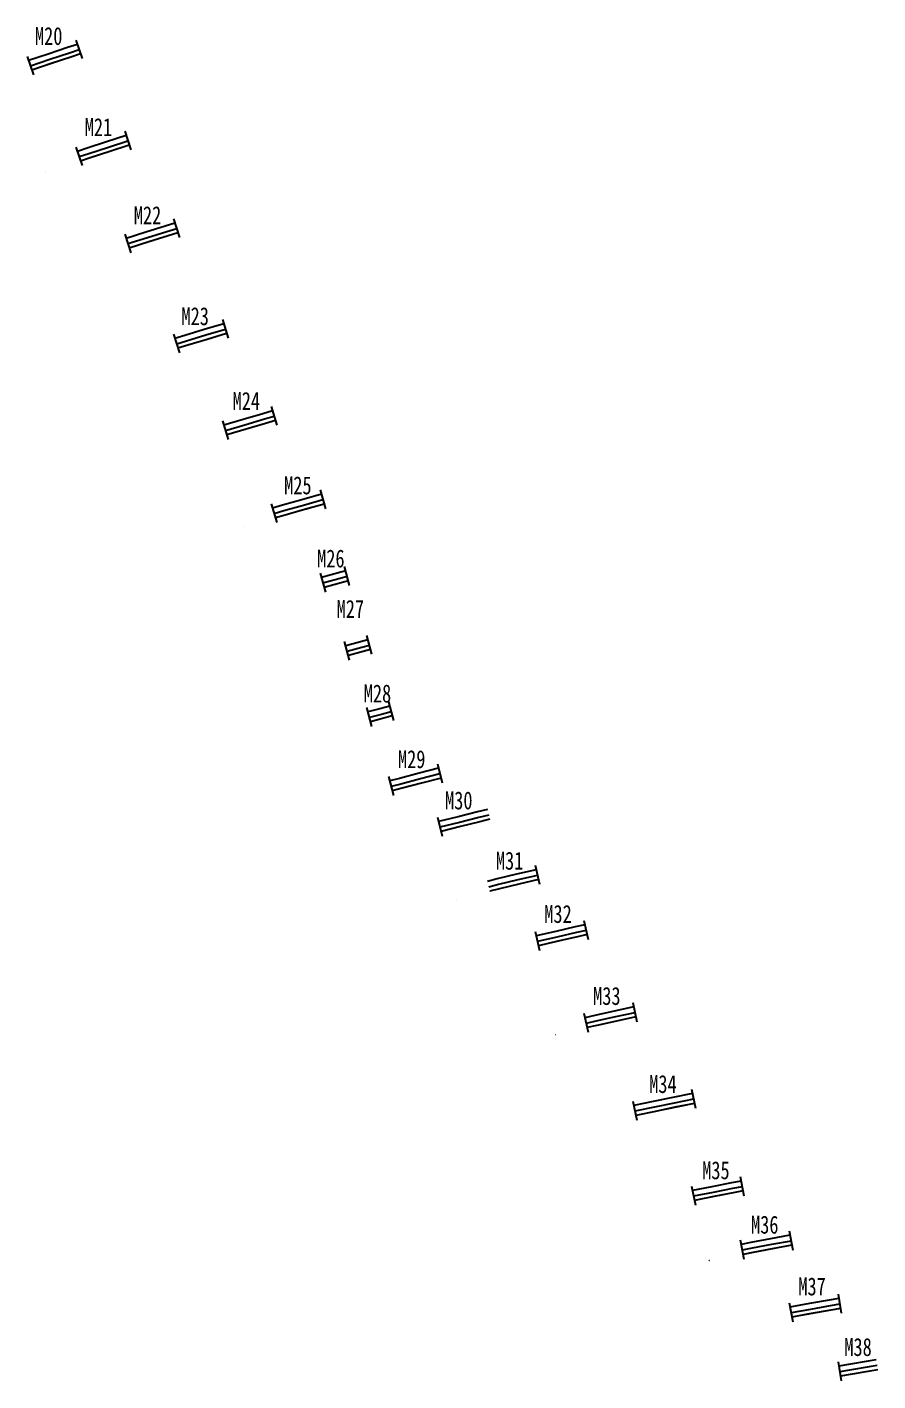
# Model space of a CAD drawing. Header units: millimetres. Extents: x -333068 to 789443, y 114680 to 345248.
# Drawn here: x -289785 to -246162, y 207630 to 277042 of the extents above; entities that cross this region are included whole.
import ezdxf
from ezdxf.enums import TextEntityAlignment as Align

# ---------------------------------------------------------------- set-up
doc = ezdxf.new("R2010")
doc.units = ezdxf.units.MM
doc.layers.get('Defpoints').update_dxf_attribs({"color": 8})
doc.layers.add('桥 构造粗实', color=1, linetype='Continuous', lineweight=30)
doc.layers.add('细实线', color=4, linetype='Continuous', lineweight=15)
doc.styles.add('111', font='', dxfattribs={"width": 0.7})
doc.styles.add('仿宋_GB2312', font='', dxfattribs={"width": 0.75})
doc.styles.get('111').set_extended_font_data('仿宋_GB2312')
doc.styles.get('仿宋_GB2312').set_extended_font_data('仿宋_GB2312')
doc.dimstyles.new('200', dxfattribs={"dimscale": 0, "dimtxt": 2.5, "dimasz": 1, "dimexe": 1, "dimexo": 1, "dimgap": 0.6, "dimtad": 1, "dimdec": 0, "dimdsep": 46, "dimtxsty": '111', "dimblk": 'OBLIQUE', "dimcen": 0, "dimclrd": 4, "dimclre": 4, "dimclrt": 4, "dimadec": 1, "dimazin": 2, "dimtfac": 1, "dimtdec": 0, "dimtix": 1, "dimtmove": 2, "dimatfit": 3, "dimfxl": 4, "dimfxlon": 1, "dimtolj": 1, "dimlwd": -1, "dimlwe": -1, "dimarcsym": 0})

# ---------------------------------------------------------------- blocks, each defined once
blk = doc.blocks.new('_Oblique')
at = {"color": 0, "linetype": 'ByBlock', "lineweight": -2}
blk.add_line((-0.5, -0.5), (0.5, 0.5), dxfattribs=at)
blk = doc.blocks.new('*D178')
at = {"layer": 'Defpoints', "color": 0}
for p in [(-287045, 275663), (-288960, 275025), (-288544, 275166), (-289543, 274830), (-289543, 274830)]:
    blk.add_point(p, dxfattribs=at)
at = {"layer": '细实线', "color": 4}
for start, end in [(18.6026, 18.69589), (18.43645, 18.6026), (18.34315, 18.43645)]:
    blk.add_arc((-289543, 274830), 614, start, end, dxfattribs=at)
for p, rotation in [((-288961, 275026), 288.6025997961534), ((-288960, 275024), 108.436445382351)]:
    blk.add_blockref('_Oblique', p, dxfattribs=dict(at, rotation=rotation))
at = {"layer": '细实线', "color": 4, "insert": (-288959, 275026), "char_height": 2.5, "attachment_point": 5, "rotation": 288.51952, "style": '111'}
blk.add_mtext('\\A1;0.2%%d', dxfattribs=at)
blk = doc.blocks.new('*D179')
at = {"layer": 'Defpoints', "color": 0}
for p in [(-284548, 270983), (-287045, 270175), (-286546, 270339), (-285547, 270663), (-288857, 269589)]:
    blk.add_point(p, dxfattribs=at)
at = {"layer": '细实线', "color": 4}
for p in [(-288860, 269587), (-288860, 269588)]:
    blk.add_line(p, (-288856, 269589), dxfattribs=at)
for start, end in [(17.97797, 18.05716), (17.9362, 17.97797), (17.85702, 17.9362)]:
    blk.add_arc((-289545, 269366), 724, start, end, dxfattribs=at)
for p, rotation in [((-288857, 269589), 287.9779733240026), ((-288856, 269588), 107.9362015709315)]:
    blk.add_blockref('_Oblique', p, dxfattribs=dict(at, rotation=rotation))
at = {"layer": '细实线', "color": 4, "insert": (-288855, 269589), "char_height": 2.5, "attachment_point": 5, "rotation": 287.95709, "style": '111'}
blk.add_mtext('\\A1;0%%d', dxfattribs=at)
blk = doc.blocks.new('*D180')
at = {"layer": 'Defpoints', "color": 0}
for p in [(-283793, 265949), (-283548, 266028), (-282050, 266494), (-284548, 265712), (-284547, 265712)]:
    blk.add_point(p, dxfattribs=at)
at = {"layer": '细实线', "color": 4}
for start, end in [(17.55908, 17.63147), (17.39104, 17.55908), (17.31864, 17.39104)]:
    blk.add_arc((-284548, 265712), 791, start, end, dxfattribs=at)
for p, rotation in [((-283794, 265950), 287.5590767046368), ((-283793, 265948), 107.3910372590337)]:
    blk.add_blockref('_Oblique', p, dxfattribs=dict(at, rotation=rotation))
at = {"layer": '细实线', "color": 4, "insert": (-283792, 265950), "char_height": 2.5, "attachment_point": 5, "rotation": 287.47506, "style": '111'}
blk.add_mtext('\\A1;0.2%%d', dxfattribs=at)
blk = doc.blocks.new('*D181')
at = {"layer": 'Defpoints', "color": 0}
for p in [(-279552, 261331), (-282050, 260573), (-282050, 260573), (-281550, 260727), (-281266, 260811)]:
    blk.add_point(p, dxfattribs=at)
at = {"layer": '细实线', "color": 4}
blk.add_line((-281271, 260813), (-281266, 260815), dxfattribs=at)
for start, end in [(17.13823, 17.20819), (16.88481, 17.13823), (16.81484, 16.88481)]:
    blk.add_arc((-282050, 260573), 819, start, end, dxfattribs=at)
for p, rotation in [((-281267, 260814), 287.1382328931385), ((-281266, 260811), 106.8848055131007)]:
    blk.add_blockref('_Oblique', p, dxfattribs=dict(at, rotation=rotation))
at = {"layer": '细实线', "color": 4, "insert": (-281265, 260813), "char_height": 2.5, "attachment_point": 5, "rotation": 287.01152, "style": '111'}
blk.add_mtext('\\A1;0.3%%d', dxfattribs=at)
blk = doc.blocks.new('*D182')
at = {"layer": 'Defpoints', "color": 0}
for p in [(-277054, 256864), (-279551, 256132), (-279551, 256132), (-278821, 256347), (-278553, 256428)]:
    blk.add_point(p, dxfattribs=at)
at = {"layer": '细实线', "color": 4}
for start, end in [(16.50339, 16.57864), (16.33335, 16.50339), (16.2581, 16.33335)]:
    blk.add_arc((-279551, 256132), 761, start, end, dxfattribs=at)
for p, rotation in [((-278821, 256348), 286.5033867491127), ((-278821, 256346), 106.3333510772744)]:
    blk.add_blockref('_Oblique', p, dxfattribs=dict(at, rotation=rotation))
at = {"layer": '细实线', "color": 4, "insert": (-278819, 256348), "char_height": 2.5, "attachment_point": 5, "rotation": 286.41837, "style": '111'}
blk.add_mtext('\\A1;0.2%%d', dxfattribs=at)
blk = doc.blocks.new('*D183')
at = {"layer": 'Defpoints', "color": 0}
for p in [(-276555, 252025), (-275555, 252309), (-274556, 252589), (-278688, 251419), (-277054, 251881)]:
    blk.add_point(p, dxfattribs=at)
at = {"layer": '细实线', "color": 4}
for p in [(-278692, 251418), (-278691, 251417)]:
    blk.add_line(p, (-278687, 251419), dxfattribs=at)
for start, end in [(15.86435, 15.92843), (15.82153, 15.86435), (15.75744, 15.82153)]:
    blk.add_arc((-279548, 251175), 894, start, end, dxfattribs=at)
for p, rotation in [((-278688, 251419), 285.8643450808306), ((-278688, 251418), 105.8215267981895)]:
    blk.add_blockref('_Oblique', p, dxfattribs=dict(at, rotation=rotation))
at = {"layer": '细实线', "color": 4, "insert": (-278686, 251419), "char_height": 2.5, "attachment_point": 5, "rotation": 285.84294, "style": '111'}
blk.add_mtext('\\A1;0%%d', dxfattribs=at)
blk = doc.blocks.new('*D184')
at = {"layer": 'Defpoints', "color": 0}
for p in [(-273875, 248501), (-273557, 248589), (-273313, 248656), (-274556, 248313), (-274556, 248313)]:
    blk.add_point(p, dxfattribs=at)
at = {"layer": '细实线', "color": 4}
for start, end in [(15.43604, 15.51714), (15.31275, 15.39384), (15.39384, 15.43604)]:
    blk.add_arc((-274556, 248313), 707, start, end, dxfattribs=at)
for rotation in [285.4360448947949, 105.3938430365214]:
    blk.add_blockref('_Oblique', (-273875, 248501), dxfattribs=dict(at, rotation=rotation))
at = {"layer": '细实线', "color": 4, "insert": (-273873, 248502), "char_height": 2.5, "attachment_point": 5, "rotation": 285.41494, "style": '111'}
blk.add_mtext('\\A1;0%%d', dxfattribs=at)
blk = doc.blocks.new('*D185')
at = {"layer": 'Defpoints', "color": 0}
for p in [(-272497, 245040), (-272177, 245127), (-273313, 244819), (-273313, 244819), (-272558, 245025)]:
    blk.add_point(p, dxfattribs=at)
at = {"layer": '细实线', "color": 4}
blk.add_line((-272502, 245040), (-272497, 245041), dxfattribs=at)
for start, end in [(15.22123, 15.28905), (15.149, 15.22123), (15.08117, 15.149)]:
    blk.add_arc((-273313, 244819), 845, start, end, dxfattribs=at)
for p, rotation in [((-272498, 245041), 285.2212266988043), ((-272497, 245040), 105.1489975588688)]:
    blk.add_blockref('_Oblique', p, dxfattribs=dict(at, rotation=rotation))
at = {"layer": '细实线', "color": 4, "insert": (-272496, 245041), "char_height": 2.5, "attachment_point": 5, "rotation": 285.18511, "style": '111'}
blk.add_mtext('\\A1;0.1%%d', dxfattribs=at)
blk = doc.blocks.new('*D186')
at = {"layer": 'Defpoints', "color": 0}
for p in [(-271567, 241589), (-271559, 241592), (-271059, 241724), (-272177, 241426), (-272177, 241426)]:
    blk.add_point(p, dxfattribs=at)
at = {"layer": '细实线', "color": 4}
for start, end in [(15.00597, 15.09672), (14.90957, 15.00597), (14.81882, 14.90957)]:
    blk.add_arc((-272177, 241426), 631, start, end, dxfattribs=at)
for p, rotation in [((-271567, 241590), 285.0059693152989), ((-271566, 241589), 104.9095723411047)]:
    blk.add_blockref('_Oblique', p, dxfattribs=dict(at, rotation=rotation))
at = {"layer": '细实线', "color": 4, "insert": (-271565, 241590), "char_height": 2.5, "attachment_point": 5, "rotation": 284.95777, "style": '111'}
blk.add_mtext('\\A1;0.1%%d', dxfattribs=at)
blk = doc.blocks.new('*D187')
at = {"layer": 'Defpoints', "color": 0}
for p in [(-268562, 238535), (-271059, 237887), (-271059, 237887), (-270560, 238019), (-270336, 238075)]:
    blk.add_point(p, dxfattribs=at)
at = {"layer": '细实线', "color": 4}
blk.add_line((-270341, 238077), (-270336, 238078), dxfattribs=at)
for start, end in [(14.79028, 14.86696), (14.53091, 14.79028), (14.45423, 14.53091)]:
    blk.add_arc((-271059, 237887), 747, start, end, dxfattribs=at)
for p, rotation in [((-270337, 238078), 284.7902774911289), ((-270336, 238075), 104.5309126967722)]:
    blk.add_blockref('_Oblique', p, dxfattribs=dict(at, rotation=rotation))
at = {"layer": '细实线', "color": 4, "insert": (-270335, 238077), "char_height": 2.5, "attachment_point": 5, "rotation": 284.6606, "style": '111'}
blk.add_mtext('\\A1;0.3%%d', dxfattribs=at)
blk = doc.blocks.new('*D188')
at = {"layer": 'Defpoints', "color": 0}
for p in [(-267711, 236015), (-267563, 236054), (-266064, 236423), (-268562, 235802), (-268562, 235802)]:
    blk.add_point(p, dxfattribs=at)
at = {"layer": '细实线', "color": 4}
for start, end in [(14.14064, 14.20599), (13.96677, 14.14064), (13.90142, 13.96677)]:
    blk.add_arc((-268562, 235802), 877, start, end, dxfattribs=at)
for p, rotation in [((-267712, 236016), 284.1406438676702), ((-267711, 236014), 103.9667724752777)]:
    blk.add_blockref('_Oblique', p, dxfattribs=dict(at, rotation=rotation))
at = {"layer": '细实线', "color": 4, "insert": (-267709, 236016), "char_height": 2.5, "attachment_point": 5, "rotation": 284.05371, "style": '111'}
blk.add_mtext('\\A1;0.2%%d', dxfattribs=at)
blk = doc.blocks.new('*D189')
at = {"layer": 'Defpoints', "color": 0}
for p in [(-263567, 233335), (-266064, 232738), (-265565, 232860), (-264565, 233100), (-267788, 232326)]:
    blk.add_point(p, dxfattribs=at)
at = {"layer": '细实线', "color": 4}
for p in [(-267792, 232325), (-267792, 232326)]:
    blk.add_line(p, (-267787, 232327), dxfattribs=at)
for start, end in [(13.48728, 13.55913), (13.44362, 13.48728), (13.37177, 13.44362)]:
    blk.add_arc((-268564, 232141), 797, start, end, dxfattribs=at)
for p, rotation in [((-267788, 232326), 103.4436234252957), ((-267788, 232327), 283.4872776948192)]:
    blk.add_blockref('_Oblique', p, dxfattribs=dict(at, rotation=rotation))
at = {"layer": '细实线', "color": 4, "insert": (-267786, 232327), "char_height": 2.5, "attachment_point": 5, "rotation": 283.46545, "style": '111'}
blk.add_mtext('\\A1;0%%d', dxfattribs=at)
blk = doc.blocks.new('*D190')
at = {"layer": 'Defpoints', "color": 0}
for p in [(-261069, 230512), (-263567, 229941), (-263566, 229942), (-262683, 230144), (-262567, 230173)]:
    blk.add_point(p, dxfattribs=at)
at = {"layer": '细实线', "color": 4}
for start, end in [(13.0497, 13.11285), (12.8743, 13.0497), (12.81114, 12.8743)]:
    blk.add_arc((-263567, 229941), 907, start, end, dxfattribs=at)
for p, rotation in [((-262684, 230146), 283.049695075217), ((-262683, 230143), 102.8742981037704)]:
    blk.add_blockref('_Oblique', p, dxfattribs=dict(at, rotation=rotation))
at = {"layer": '细实线', "color": 4, "insert": (-262682, 230145), "char_height": 2.5, "attachment_point": 5, "rotation": 282.962, "style": '111'}
blk.add_mtext('\\A1;0.2%%d', dxfattribs=at)
blk = doc.blocks.new('*D191')
at = {"layer": 'Defpoints', "color": 0}
for p in [(-258572, 226293), (-261069, 225746), (-260569, 225858), (-259570, 226078), (-262685, 225393)]:
    blk.add_point(p, dxfattribs=at)
at = {"layer": '细实线', "color": 4}
for q in [(-262684, 225394), (-262684, 225393)]:
    blk.add_line((-262689, 225392), q, dxfattribs=at)
for start, end in [(12.39042, 12.45379), (12.28301, 12.34638), (12.34638, 12.39042)]:
    blk.add_arc((-263568, 225199), 904, start, end, dxfattribs=at)
for rotation in [282.3904197084731, 102.3463807558342]:
    blk.add_blockref('_Oblique', (-262685, 225393), dxfattribs=dict(at, rotation=rotation))
at = {"layer": '细实线', "color": 4, "insert": (-262683, 225393), "char_height": 2.5, "attachment_point": 5, "rotation": 282.3684, "style": '111'}
blk.add_mtext('\\A1;0%%d', dxfattribs=at)
blk = doc.blocks.new('*D192')
at = {"layer": 'Defpoints', "color": 0}
for p in [(-257572, 221450), (-255574, 221861), (-258571, 221238), (-258571, 221238), (-257694, 221422)]:
    blk.add_point(p, dxfattribs=at)
at = {"layer": '细实线', "color": 4}
for start, end in [(11.94903, 12.01301), (11.72779, 11.94903), (11.66382, 11.72779)]:
    blk.add_arc((-258571, 221238), 896, start, end, dxfattribs=at)
for p, rotation in [((-257695, 221424), 281.9490324053037), ((-257694, 221420), 101.7277947830506)]:
    blk.add_blockref('_Oblique', p, dxfattribs=dict(at, rotation=rotation))
at = {"layer": '细实线', "color": 4, "insert": (-257693, 221422), "char_height": 2.5, "attachment_point": 5, "rotation": 281.83841, "style": '111'}
blk.add_mtext('\\A1;0.2%%d', dxfattribs=at)
blk = doc.blocks.new('*D193')
at = {"layer": 'Defpoints', "color": 0}
for p in [(-253076, 217368), (-255573, 216878), (-255573, 216878), (-254787, 217033), (-254575, 217077)]:
    blk.add_point(p, dxfattribs=at)
at = {"layer": '细实线', "color": 4}
for start, end in [(11.28426, 11.35578), (11.10642, 11.28426), (11.03491, 11.10642)]:
    blk.add_arc((-255573, 216878), 801, start, end, dxfattribs=at)
for p, rotation in [((-254788, 217035), 281.2842585527703), ((-254787, 217032), 101.1064231229677)]:
    blk.add_blockref('_Oblique', p, dxfattribs=dict(at, rotation=rotation))
at = {"layer": '细实线', "color": 4, "insert": (-254786, 217034), "char_height": 2.5, "attachment_point": 5, "rotation": 281.19534, "style": '111'}
blk.add_mtext('\\A1;0.2%%d', dxfattribs=at)
blk = doc.blocks.new('*D194')
at = {"layer": 'Defpoints', "color": 0}
for p in [(-250579, 214585), (-254806, 213796), (-253076, 214119), (-252577, 214215), (-251578, 214402)]:
    blk.add_point(p, dxfattribs=at)
at = {"layer": '细实线', "color": 4}
for p, q in [((-254810, 213796), (-254805, 213797)), ((-254810, 213795), (-254805, 213796))]:
    blk.add_line(p, q, dxfattribs=at)
for start, end in [(10.61639, 10.68973), (10.57176, 10.61639), (10.49842, 10.57176)]:
    blk.add_arc((-255574, 213653), 781, start, end, dxfattribs=at)
for p, rotation in [((-254806, 213797), 280.616392496902), ((-254806, 213796), 100.5717622906131)]:
    blk.add_blockref('_Oblique', p, dxfattribs=dict(at, rotation=rotation))
at = {"layer": '细实线', "color": 4, "insert": (-254804, 213797), "char_height": 2.5, "attachment_point": 5, "rotation": 280.59408, "style": '111'}
blk.add_mtext('\\A1;0%%d', dxfattribs=at)
blk = doc.blocks.new('*D195')
at = {"layer": 'Defpoints', "color": 0}
for p in [(-249819, 211037), (-249580, 211081), (-248081, 211342), (-250578, 210902), (-250578, 210902)]:
    blk.add_point(p, dxfattribs=at)
at = {"layer": '细实线', "color": 4}
for start, end in [(10.16951, 10.24383), (9.99037, 10.16951), (9.91605, 9.99037)]:
    blk.add_arc((-250578, 210902), 771, start, end, dxfattribs=at)
for p, rotation in [((-249819, 211038), 280.1695099258366), ((-249819, 211036), 99.99036874393265)]:
    blk.add_blockref('_Oblique', p, dxfattribs=dict(at, rotation=rotation))
at = {"layer": '细实线', "color": 4, "insert": (-249817, 211038), "char_height": 2.5, "attachment_point": 5, "rotation": 280.07994, "style": '111'}
blk.add_mtext('\\A1;0.2%%d', dxfattribs=at)
blk = doc.blocks.new('*D196')
at = {"layer": 'Defpoints', "color": 0}
for p in [(-248081, 207876), (-248081, 207876), (-247582, 207962), (-247355, 207999), (-246162, 208197)]:
    blk.add_point(p, dxfattribs=at)
at = {"layer": '细实线', "color": 4}
blk.add_line((-247359, 208000), (-247354, 208001), dxfattribs=at)
for start, end in [(9.72137, 9.79915), (9.50614, 9.72137), (9.42836, 9.50614)]:
    blk.add_arc((-248081, 207876), 737, start, end, dxfattribs=at)
for p, rotation in [((-247355, 208001), 279.721373422595), ((-247355, 207998), 99.50614193986125)]:
    blk.add_blockref('_Oblique', p, dxfattribs=dict(at, rotation=rotation))
at = {"layer": '细实线', "color": 4, "insert": (-247353, 207999), "char_height": 2.5, "attachment_point": 5, "rotation": 279.61376, "style": '111'}
blk.add_mtext('\\A1;0.2%%d', dxfattribs=at)

msp = doc.modelspace()

# ---------------------------------------------------------------- linework, layer by layer
at = {"layer": '桥 构造粗实', "color": 8}
for p, q in [((-287279.35025, 276375.25848), (-286967.23616, 275425.21386)), ((-289784.50756, 275540.12579), (-289462.07887, 274593.52858)), ((-284774.1377, 271698.14684), (-284472.44769, 270744.73726)), ((-287279.35025, 270887.24464), (-286967.23616, 269937.20002)), ((-282270.63223, 267210.8801), (-281975.95418, 266255.28351)), ((-284774.1377, 266426.76512), (-284472.44769, 265473.35554)), ((-279767.10334, 262049.50991), (-279479.48316, 261091.76178)), ((-282270.63223, 261289.60201), (-281975.95418, 260334.00542)), ((-277261.76454, 257584.54236), (-276984.82187, 256623.65591)), ((-279767.10334, 256850.3389), (-279479.48316, 255892.59077)), ((-274758.17738, 253311.46943), (-274488.40916, 252348.54051)), ((-277261.76454, 252602.00348), (-276984.82187, 251641.11703)), ((-273247.16411, 248414.29455), (-273509.71078, 249379.21384)), ((-274758.17738, 249035.47073), (-274488.40916, 248072.54181)), ((-272111.87502, 244885.46756), (-272370.7947, 245851.36641)), ((-273247.16411, 244578.10066), (-273509.71078, 245543.01996)), ((-271250.93459, 242448.73911), (-270995.6529, 241481.87238)), ((-272111.87502, 241184.66875), (-272370.7947, 242150.56761)), ((-268745.44522, 239261.94304), (-268501.14139, 238292.24061)), ((-271250.93459, 238612.54522), (-270995.6529, 237645.6785)), ((-268745.44522, 236529.36008), (-268501.14139, 235559.65765)), ((-263736.19178, 234065.93317), (-263510.39488, 233091.75503)), ((-261232.45528, 231244.27374), (-261014.13221, 230268.39719)), ((-263736.19178, 230672.02988), (-263510.39488, 229697.85173)), ((-258726.81449, 227026.80174), (-258519.77223, 226048.46594)), ((-261232.45528, 226478.36699), (-261014.13221, 225502.49044)), ((-255723.03074, 222595.62564), (-255523.556, 221615.71884)), ((-258726.81449, 221972.05215), (-258519.77223, 220993.71635)), ((-253217.32167, 218104.98744), (-253029.26581, 217122.82911)), ((-255723.03074, 217613.08676), (-255523.556, 216633.17996)), ((-250713.49419, 215322.81012), (-250533.09261, 214339.21321)), ((-253217.32167, 214855.50557), (-253029.26581, 213873.34723)), ((-248207.7219, 212081.47344), (-248038.86483, 211095.83289)), ((-250713.49419, 211640.06399), (-250533.09261, 210656.46708)), ((-248207.7219, 208615.35944), (-248038.86483, 207629.71889))]:
    msp.add_line(p, q, dxfattribs=at)
at = {"layer": '桥 构造粗实'}
for points in [[(-287207.56401, 276156.74822), (-287708.03062, 275992.33207), (-288708.96054, 275659.46611), (-289709.88707, 275322.56656), (-289710.34921, 275322.40914)], [(-287113.92978, 275871.73483), (-287613.87853, 275707.48881), (-288613.77521, 275374.96646), (-289613.62085, 275038.43072)], [(-287045.26468, 275662.72501), (-287544.83367, 275498.60375), (-288543.97264, 275166.33339), (-289542.68631, 274830.17866)], [(-284704.74923, 271478.86337), (-284705.22083, 271478.71414), (-285706.16075, 271157.94919), (-286707.09736, 270833.15054), (-287207.56401, 270668.73438)], [(-284614.24247, 271192.84126), (-285614.0863, 270872.42757), (-286613.98223, 270547.96662), (-287113.92978, 270383.72099)], [(-284547.87045, 270983.09045), (-285546.56503, 270663.04505), (-286545.69781, 270338.83174), (-287045.26468, 270174.71117)], [(-282202.85628, 266991.09288), (-282703.33114, 266836.76107), (-283704.27762, 266524.06363), (-284704.74923, 266207.48165)], [(-282114.45286, 266704.41391), (-282614.4007, 266550.24461), (-283614.29553, 266237.87571), (-284614.19073, 265921.47613), (-284614.24247, 265921.45955)], [(-282049.62369, 266494.18266), (-282549.18504, 266340.13254), (-283548.30867, 266028.00457), (-284547.43533, 265711.84818), (-284547.87045, 265711.70874)], [(-279700.95092, 261829.22859), (-280701.42847, 261528.7764), (-281702.38141, 261224.14661), (-282202.85628, 261069.81479)], [(-279614.66511, 261541.90494), (-279614.71835, 261541.88917), (-280614.61211, 261241.61229), (-281614.50622, 260937.30474), (-282114.45286, 260783.13582)], [(-279551.38845, 261331.19963), (-279551.8321, 261331.06819), (-280550.94678, 261031.02528), (-281550.06442, 260726.95404), (-282049.62369, 260572.90456)], [(-277198.06772, 257363.53847), (-277698.55054, 257219.29141), (-278699.513, 256926.76333), (-279700.47232, 256630.20132), (-279700.95092, 256630.05759)], [(-277114.98492, 257075.27254), (-277614.93188, 256931.17992), (-278614.82494, 256638.96437), (-279614.66511, 256342.73394)], [(-277054.05754, 256863.87752), (-277553.61153, 256719.89816), (-278552.72035, 256427.9118), (-279551.38845, 256132.02862)], [(-274696.13091, 253089.99655), (-275696.61627, 252809.70675), (-276697.58495, 252525.24664), (-277198.06772, 252380.99959)], [(-274615.20067, 252801.11869), (-274615.25477, 252801.10375), (-275615.1468, 252520.98017), (-276615.03916, 252236.82593), (-277114.98492, 252092.73366)], [(-274555.85145, 252589.27358), (-274556.30228, 252589.1491), (-275555.40251, 252309.24734), (-276554.50559, 252025.31741), (-277054.05754, 251881.33864)], [(-273449.32505, 249157.2824), (-273694.66974, 249090.52611), (-274695.64453, 248814.13411), (-274696.13091, 248813.99785)], [(-273370.56105, 248867.80662), (-273615.36308, 248801.19798), (-274615.20067, 248525.11998)], [(-273312.80078, 248655.52437), (-273557.20485, 248589.02401), (-274555.85145, 248313.27488)], [(-272311.24317, 245629.20968), (-272693.69195, 245526.69013), (-273449.32505, 245321.08852)], [(-272233.56727, 245339.44002), (-272615.47172, 245237.06638), (-273370.56105, 245031.61273)], [(-272176.60494, 245126.94227), (-272558.11022, 245024.67564), (-273312.80078, 244819.33049)], [(-271192.2198, 242226.35976), (-271692.71117, 242094.21509), (-272311.24317, 241928.41087)], [(-271115.63529, 241936.29974), (-271615.5807, 241804.29922), (-272233.56727, 241638.64121)], [(-271059.47332, 241723.58907), (-271559.01834, 241591.69426), (-272176.60494, 241426.14346)], [(-268689.25554, 239038.91228), (-268689.75126, 239038.78739), (-269690.7408, 238782.56621), (-270691.72745, 238522.31081), (-271192.2198, 238390.16588)], [(-268615.9646, 238748.00239), (-269615.79963, 238492.07673), (-270615.69, 238232.10635), (-271115.63529, 238100.10586)], [(-268562.21757, 238534.66709), (-269560.84276, 238279.0511), (-270559.9292, 238019.28975), (-271059.47332, 237887.39518)], [(-266187.2651, 236928.60302), (-266687.76364, 236806.54398), (-267688.75887, 236558.39135), (-268689.25554, 236306.32932)], [(-266116.18581, 236637.14507), (-266616.13042, 236515.22112), (-267616.01984, 236267.34263), (-268615.90957, 236015.43351), (-268615.9646, 236015.41943)], [(-266064.06101, 236423.40924), (-266563.59939, 236301.58436), (-267562.67789, 236053.9069), (-268561.759, 235802.2015), (-268562.21757, 235802.08413)], [(-263684.25869, 233841.87302), (-263684.76134, 233841.75651), (-264685.76485, 233605.70694), (-265686.76563, 233365.62298), (-266187.2651, 233243.56371)], [(-263616.51981, 233549.62043), (-264616.35251, 233313.84694), (-265616.24131, 233074.02969), (-266116.18581, 232952.10576)], [(-263566.84431, 233335.30045), (-264565.45013, 233099.81628), (-265564.52348, 232860.19461), (-266064.06101, 232738.36993)], [(-261182.24097, 231019.82214), (-261682.74628, 230907.84911), (-262683.75514, 230679.86838), (-263684.25869, 230447.96972)], [(-261116.74405, 230727.05917), (-261616.68791, 230615.21175), (-262616.57581, 230387.48632), (-263616.46401, 230155.73029), (-263616.51981, 230155.71713)], [(-261068.71298, 230512.36633), (-261568.2451, 230400.61102), (-262567.31097, 230173.07282), (-263566.3793, 229941.50681), (-263566.84431, 229941.39716)], [(-258679.19495, 226801.78534), (-258679.7041, 226801.67759), (-259680.72072, 226585.80036), (-260681.7348, 226365.88861), (-261182.24097, 226253.91538)], [(-258617.08245, 226508.28547), (-259616.91297, 226292.66404), (-260616.80029, 226072.99982), (-261116.74405, 225961.15242)], [(-258571.53298, 226293.0508), (-259570.12061, 226077.6974), (-260569.18166, 225858.21471), (-261068.71298, 225746.45958)], [(-255677.15172, 222370.24792), (-256677.66335, 222166.57876), (-257678.68496, 221958.77067), (-258679.19495, 221747.03575)], [(-255617.30948, 222076.27677), (-255617.36646, 222076.2654), (-256617.25268, 221872.72355), (-257617.13916, 221665.15111), (-258617.02593, 221453.54808), (-258617.08245, 221453.53588)], [(-255573.42487, 221860.69646), (-255573.89972, 221860.60171), (-256572.95152, 221657.22972), (-257572.00558, 221449.83009), (-258571.06193, 221238.4028), (-258571.53298, 221238.30121)], [(-253174.06883, 217879.09103), (-253674.58401, 217783.25636), (-254675.61283, 217587.55219), (-255676.63929, 217387.81336), (-255677.15172, 217387.70904)], [(-253117.65207, 217584.44353), (-253617.59482, 217488.71847), (-254617.48051, 217293.23778), (-255617.30948, 217093.73789)], [(-253076.27978, 217368.36869), (-253575.80275, 217272.72401), (-254574.85014, 217077.40721), (-255573.42487, 216878.15758)], [(-250672.00198, 215096.58369), (-251672.51945, 214913.07872), (-252673.55287, 214725.44396), (-253174.06883, 214629.60915)], [(-250617.88168, 214801.50551), (-250617.93929, 214801.49518), (-251617.82422, 214618.10622), (-252617.7094, 214430.68669), (-253117.65207, 214334.96165)], [(-250578.19318, 214585.11337), (-250578.67334, 214585.02724), (-251577.71439, 214401.79306), (-252576.75751, 214214.53136), (-253076.27978, 214118.88682)], [(-248168.88478, 211854.77612), (-248669.40588, 211769.0283), (-249670.44591, 211593.49785), (-250671.48378, 211413.9326), (-250672.00198, 211413.83756)], [(-248118.22766, 211559.08395), (-248618.17017, 211473.43525), (-249618.05461, 211298.10744), (-250617.88168, 211118.75939)], [(-248081.0791, 211342.24303), (-248580.59732, 211256.66702), (-249579.63433, 211081.4878), (-250578.19318, 210902.36724)], [(-246246.14803, 208710.6291), (-246667.3195, 208641.87071), (-247668.36373, 208474.40992), (-248168.88478, 208388.66211)], [(-246197.8114, 208414.54876), (-246618.40199, 208345.88519), (-247618.28597, 208178.6185), (-248118.22766, 208092.96995)], [(-246162.36453, 208197.42317), (-246582.52915, 208128.82915), (-247581.56228, 207961.7048), (-248081.0791, 207876.12903)]]:
    msp.add_lwpolyline(points, dxfattribs=at)
at = {"layer": '细实线'}
for p, q in [((-289542.68631, 274830.17866), (-287045.26468, 275662.72501)), ((-287045.26468, 270174.71117), (-284547.87045, 270983.09045)), ((-284547.87045, 265711.70874), (-282049.62369, 266494.18266)), ((-282049.62369, 260572.90456), (-279551.8321, 261331.06819)), ((-279551.38845, 256132.02862), (-277054.05754, 256863.87752)), ((-277054.05754, 251881.33864), (-274555.85145, 252589.27358)), ((-274555.85145, 248313.27488), (-273312.80078, 248655.52437)), ((-273312.80078, 244819.33049), (-272176.60494, 245126.94227)), ((-272176.60494, 241426.14346), (-271059.47332, 241723.58907)), ((-271059.47332, 237887.39518), (-268562.21757, 238534.66709)), ((-268561.759, 235802.2015), (-266064.06101, 236423.40924)), ((-266064.06101, 232738.36993), (-263566.84431, 233335.30045)), ((-263566.84431, 229941.39716), (-261068.71298, 230512.36633)), ((-261068.71298, 225746.45958), (-258571.53298, 226293.0508)), ((-258571.06193, 221238.4028), (-255573.89972, 221860.60171)), ((-255573.42487, 216878.15758), (-253076.27978, 217368.36869)), ((-253076.27978, 214118.88682), (-250578.67334, 214585.02724)), ((-250578.19318, 210902.36724), (-248081.0791, 211342.24303)), ((-248081.0791, 207876.12903), (-246162.36453, 208197.42317))]:
    msp.add_line(p, q, dxfattribs=at)

# ---------------------------------------------------------------- texts
at = {"linetype": 'Continuous', "style": '仿宋_GB2312', "width": 0.75}
for s, p in [('M20', (-288675.39629, 276574.80297)), ('M21', (-286124.20958, 271913.22989)), ('M22', (-283608.95508, 267396.42453)), ('M23', (-281165.56499, 262211.75669)), ('M24', (-278542.51387, 257874.95865)), ('M25', (-275901.49664, 253539.1995)), ('M26', (-274210.43714, 249788.70933)), ('M27', (-273208.99404, 247210.30268)), ('M28', (-271818.6996, 242869.30145)), ('M29', (-270064.75874, 239500.22625)), ('M30', (-267650.56357, 237385.2281)), ('M31', (-265045.47855, 234295.31597)), ('M32', (-262563.91049, 231563.91275)), ('M33', (-260059.8848, 227359.44673)), ('M34', (-257185.30823, 222843.68025)), ('M35', (-254467.93506, 218422.5821)), ('M36', (-251963.90937, 215633.48163)), ('M37', (-249538.48539, 212467.26098)), ('M38', (-247180.43429, 209360.46905))]:
    msp.add_text(s, height=919.117625, dxfattribs=at).set_placement(p, align=Align.MIDDLE)

# ---------------------------------------------------------------- dimensions: what is measured, and where the dimension line sits
at = {"layer": '细实线'}
for base, line1, line2, picture, middle in [((-288960.19416, 275024.79497), ((-288543.97264, 275166.33339), (-289542.68631, 274830.17866)), ((-289542.68631, 274830.17866), (-287045.26468, 275662.72501)), '*D178', (-288958.64911, 275025.81607)), ((-288856.54962, 269588.71813), ((-285546.56503, 270663.04505), (-286545.69781, 270338.83174)), ((-287045.26468, 270174.71117), (-284547.87045, 270983.09045)), '*D179', (-288854.84086, 269589.24901)), ((-283793.41129, 265948.91553), ((-284547.87045, 265711.70874), (-282049.62369, 266494.18266)), ((-283548.30867, 266028.00457), (-284547.43533, 265711.84818)), '*D180', (-283791.7943, 265949.73768)), ((-281266.17442, 260811.43982), ((-281550.06442, 260726.95404), (-282049.62369, 260572.90456)), ((-282049.62369, 260572.90456), (-279551.8321, 261331.06819)), '*D181', (-281264.78773, 260813.02555)), ((-278820.85504, 256346.54162), ((-279551.38845, 256132.02862), (-277054.05754, 256863.87752)), ((-278552.72035, 256427.9118), (-279551.38845, 256132.02862)), '*D182', (-278819.34161, 256347.73677)), ((-278687.60171, 251418.50726), ((-277054.05754, 251881.33864), (-274555.85145, 252589.27358)), ((-275555.40251, 252309.24734), (-276554.50559, 252025.31741)), '*D183', (-278685.95117, 251419.24493)), ((-273874.68154, 248501.00353), ((-274555.85145, 248313.27488), (-273312.80078, 248655.52437)), ((-273557.20485, 248589.02401), (-274555.85145, 248313.27488)), '*D184', (-273872.97925, 248501.56085)), ((-272497.46412, 245040.29925), ((-273312.80078, 244819.33049), (-272176.60494, 245126.94227)), ((-272558.11022, 245024.67564), (-273312.80078, 244819.33049)), '*D185', (-272495.81971, 245041.07139)), ((-271566.51107, 241588.64967), ((-272176.60494, 241426.14346), (-271059.47332, 241723.58907)), ((-271559.01834, 241591.69426), (-272176.60494, 241426.14346)), '*D186', (-271564.90355, 241589.56524)), ((-270336.26826, 238075.20461), ((-271059.47332, 237887.39518), (-268562.21757, 238534.66709)), ((-270559.9292, 238019.28975), (-271059.47332, 237887.39518)), '*D187', (-270334.87609, 238076.95716)), ((-267711.09217, 236014.57845), ((-268561.759, 235802.2015), (-266064.06101, 236423.40924)), ((-267562.67789, 236053.9069), (-268561.759, 235802.2015)), '*D188', (-267709.48953, 236015.54492)), ((-267788.0913, 232326.46699), ((-266064.06101, 232738.36993), (-263566.84431, 233335.30045)), ((-264565.45013, 233099.81628), (-265564.52348, 232860.19461)), '*D189', (-267786.37528, 232326.98384)), ((-262683.08823, 230143.65459), ((-263566.84431, 229941.39716), (-261068.71298, 230512.36633)), ((-262567.31097, 230173.07282), (-263566.3793, 229941.50681)), '*D190', (-262681.59693, 230145.15518)), ((-262685.1547, 225392.90269), ((-261068.71298, 225746.45958), (-258571.53298, 226293.0508)), ((-259570.12061, 226077.6974), (-260569.18166, 225858.21471)), '*D191', (-262683.42802, 225393.38165)), ((-257694.45804, 221421.71371), ((-258571.06193, 221238.4028), (-255573.89972, 221860.60171)), ((-257572.00558, 221449.83009), (-258571.06193, 221238.4028)), '*D192', (-257692.79407, 221422.49713)), ((-254787.32138, 217032.6384), ((-255573.42487, 216878.15758), (-253076.27978, 217368.36869)), ((-254574.85014, 217077.40721), (-255573.42487, 216878.15758)), '*D193', (-254785.77606, 217034.04969)), ((-254805.9239, 213796.20054), ((-253076.27978, 214118.88682), (-250578.67334, 214585.02724)), ((-251577.71439, 214401.79306), (-252576.75751, 214214.53136)), '*D194', (-254804.19843, 213796.70721)), ((-249819.04942, 211036.90807), ((-250578.19318, 210902.36724), (-248081.0791, 211342.24303)), ((-249579.63433, 211081.4878), (-250578.19318, 210902.36724)), '*D195', (-249817.35823, 211037.61776)), ((-247354.66975, 207998.62257), ((-248081.0791, 207876.12903), (-246162.36453, 208197.42317)), ((-247581.56228, 207961.7048), (-248081.0791, 207876.12903)), '*D196', (-247352.99587, 207999.45492))]:
    dim = msp.add_angular_dim_2l(base=base, line1=line1, line2=line2, dimstyle='200', override={"dimscale": 1, "dimarcsym": 1}, dxfattribs=at)
    dim.commit()
    dim.dimension.update_dxf_attribs({"geometry": picture, "text_midpoint": middle})

doc.saveas('drawing.dxf')
